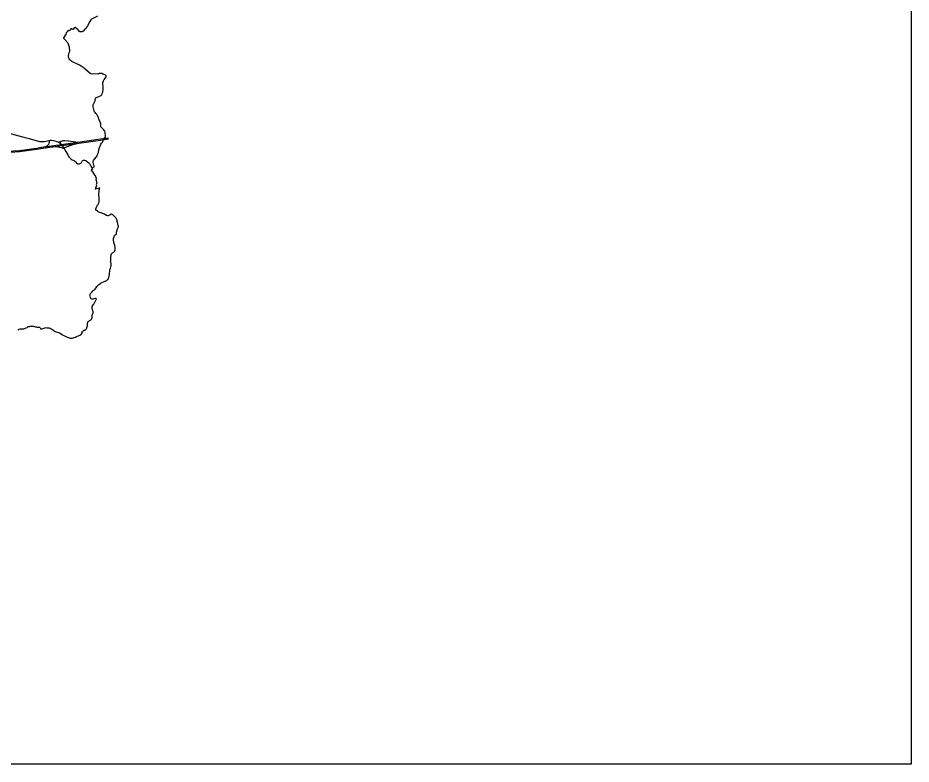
# Model space of a CAD drawing. Extents: x 0 to 452, y 0 to 685.
# Drawn here: x 255.6 to 451.6, y 0 to 163.8 of the extents above; entities that cross this region are included whole.
import ezdxf

# ---------------------------------------------------------------- set-up
doc = ezdxf.new("R2010")
doc.units = 0
doc.layers.get('0').update_dxf_attribs({"linetype": 'CONTINUOUS'})

msp = doc.modelspace()

# ---------------------------------------------------------------- linework, layer by layer
at = {"color": 7}
msp.add_lwpolyline([(0, 684.671111), (451.555556, 684.671111), (451.555556, 0), (0, 0), (0, 684.671111)], close=True, dxfattribs=at)
for points in [[(273.070946, 164.100095), (272.001588, 163.622743), (271.74803, 163.469505), (271.615738, 163.316267), (271.382023, 162.924905), (270.959792, 162.147691), (270.930026, 162.052882), (270.853958, 161.936024), (270.339123, 161.370477), (269.9202, 160.868871), (269.777986, 160.750912), (269.658924, 160.712326), (269.383316, 160.69138), (269.209132, 160.724453), (269.128655, 160.785087), (268.634766, 161.366068), (268.562005, 161.303229), (268.52342, 161.314253), (268.116623, 161.667031), (268.065912, 161.669236), (267.950156, 161.576632), (267.719748, 161.232674), (267.682266, 161.233776), (267.30303, 161.390321), (266.993247, 161.083845), (266.877491, 160.894227), (266.643776, 160.971398), (266.516997, 160.880998), (266.380295, 160.668229), (266.231467, 160.530425), (266.169731, 160.434514), (266.072717, 160.186467), (265.594262, 159.346415), (265.587648, 159.284679)], [(265.587648, 159.284679), (265.86546, 159.009071), (266.481719, 158.338793), (266.578733, 158.166814), (266.830087, 157.428186), (266.902847, 156.464662), (266.821268, 156.185746)], [(272.271684, 131.438385), (272.118446, 132.032595), (272.111832, 132.186936), (272.128368, 132.319227), (272.203333, 132.481285), (272.380825, 132.744766), (272.820694, 133.279444), (273.042283, 133.639939), (273.154731, 133.893498), (273.258359, 134.246276), (273.358681, 134.891198), (273.443568, 135.106172), (273.619957, 135.590139), (273.785321, 136.010165), (273.92092, 136.23947), (274.112743, 136.491927), (274.291337, 136.831476), (274.473238, 137.271345), (274.562535, 137.398125), (274.665061, 137.498446), (274.775304, 137.626328), (274.822708, 137.743186), (274.819401, 137.866658), (274.818299, 137.943828), (274.747743, 138.38921), (274.712465, 138.607491), (274.630886, 138.856641), (274.495287, 139.073819), (274.353073, 139.243594), (274.023446, 139.636059), (273.801858, 139.878594), (273.772092, 139.952457), (273.774297, 140.02191), (273.794141, 140.204913), (273.80737, 140.344922), (273.789731, 140.491545), (273.635391, 140.867474), (273.447977, 141.377899), (273.299149, 141.835408), (272.990469, 142.454974), (272.92322, 142.560807), (272.815182, 142.666641), (272.677379, 142.792318), (272.530755, 142.960989), (272.415, 143.168246), (272.332318, 143.389835), (272.190104, 143.930026), (272.107422, 144.247526), (272.089783, 144.369896), (272.062222, 144.554002), (272.071042, 144.637787), (272.218768, 144.931033), (272.514219, 145.516424), (272.570443, 145.6873), (272.625564, 146.070946), (272.690608, 146.180087), (273.500894, 146.541684), (273.845955, 146.744531), (273.976042, 146.864696), (274.100616, 147.128177), (274.187708, 147.414809), (274.246137, 147.603325), (274.317795, 147.980356), (274.307873, 148.340851), (274.301259, 148.586693), (274.189913, 149.34737), (274.208655, 149.533681), (274.335434, 149.952604), (274.486467, 150.205061), (274.802865, 150.568863), (274.872318, 150.693437), (274.927439, 150.859905), (274.916415, 151.049523), (274.833733, 151.178507), (274.654037, 151.271111), (274.224088, 151.436476), (273.968325, 151.518056), (273.698229, 151.541207), (273.424826, 151.513646), (273.121658, 151.434271), (272.249636, 151.472856), (271.773386, 151.436476), (271.58928, 151.457422), (271.407379, 151.543412), (270.253134, 152.571979), (269.882717, 152.863021), (269.493559, 153.132014), (269.090069, 153.378958), (268.674453, 153.602752), (267.742899, 154.036007), (267.429809, 154.207986), (267.157509, 154.375556), (266.975608, 154.54092), (266.836701, 154.752587), (266.735278, 154.958741), (266.691181, 155.105364), (266.672439, 155.400816), (266.734175, 155.866042), (266.821268, 156.185746)], [(272.294835, 131.038203), (272.311372, 131.15947), (272.303655, 131.287352), (272.271684, 131.438385)], [(272.294835, 131.038203), (271.880321, 130.826537), (271.872604, 130.798976), (271.959696, 130.652352), (271.967413, 130.607153), (271.942057, 130.563056), (271.671962, 130.391076), (271.668655, 130.352491), (271.867092, 130.017352), (271.929931, 129.962231), (272.158134, 129.601736), (272.34224, 129.409913), (272.652023, 128.875234), (272.626667, 128.804679), (272.722578, 128.649236), (272.726988, 128.372526), (272.693915, 128.350477), (272.690608, 128.297561), (272.755651, 128.075972), (272.81408, 127.735321), (272.85046, 127.70776), (272.890148, 127.580981), (272.815182, 127.395773), (272.81849, 127.310885), (272.775495, 127.197335), (272.821797, 127.060634), (272.803056, 126.887552), (272.824002, 126.853377), (272.815182, 126.801562), (272.753446, 126.744236), (272.709349, 126.664861), (272.711554, 126.60092), (272.581467, 126.391458), (272.563828, 126.230503), (272.602413, 126.189713), (272.633281, 126.197431), (272.741319, 126.392561), (272.77329, 126.403585), (272.903377, 126.344054), (273.467821, 126.463116), (273.579167, 126.462014)], [(269.506788, 94.382387), (269.591675, 94.544444), (269.640182, 94.666814), (269.738299, 94.832179), (269.883819, 95.004158), (270.015009, 95.126528), (270.117535, 95.197083), (270.255338, 95.253307), (270.361172, 95.308429), (270.554097, 95.475998), (270.66875, 95.60388), (270.729384, 95.731762), (270.771276, 95.954453), (270.846241, 96.325972), (270.879314, 96.709618), (270.905773, 96.888212), (270.960894, 97.018299), (271.025937, 97.112005), (271.136181, 97.222248), (271.245321, 97.293906), (271.350052, 97.357847), (271.528646, 97.446042), (271.630069, 97.547465), (271.735903, 97.670937), (271.810868, 97.823073), (271.862682, 98.038047), (271.884731, 98.223255), (271.875912, 98.45697), (271.885833, 98.576033), (271.918906, 98.684071), (272.079861, 99.021415), (272.118446, 99.166936), (272.114037, 99.258437), (272.077656, 99.352144), (271.971823, 99.605703), (271.918906, 99.744609), (271.899063, 99.959583), (271.89355, 100.154713), (271.895755, 100.397248), (271.90678, 100.49316), (271.947569, 100.575842), (272.119549, 100.757743), (272.217665, 100.944054), (272.433741, 101.405972), (272.685095, 101.817179), (272.767778, 101.971519), (272.798646, 102.065226), (272.781007, 102.132474), (272.72809, 102.156727), (272.53737, 102.147908), (272.248533, 102.092787), (272.05671, 102.025538), (271.90237, 102.006797), (271.772283, 102.048689), (271.680781, 102.120347), (271.574948, 102.237205), (271.513212, 102.377213), (271.444861, 102.66605), (271.422812, 102.900868), (271.468012, 103.095998), (271.54849, 103.26026), (271.709444, 103.470825), (271.86158, 103.649418), (272.032457, 103.836832), (272.194514, 103.966918), (272.348854, 104.056215), (272.486658, 104.170868), (272.65974, 104.440963), (272.918811, 104.800356), (273.099609, 105.017535), (273.3675, 105.247943), (273.676181, 105.500399), (273.865799, 105.634896), (274.010217, 105.705451), (274.376224, 105.831128), (274.695929, 105.943576), (274.857986, 106.003107), (274.98697, 106.064844), (275.128082, 106.17178), (275.269193, 106.298559), (275.393768, 106.445182), (275.500703, 106.607239), (275.560234, 106.75717), (275.668273, 107.412014), (275.720087, 107.801172), (275.74875, 108.099931), (275.770799, 108.437274), (275.806076, 108.634609), (275.872222, 108.840764), (275.971441, 109.099835), (276.002309, 109.233229), (276.017743, 109.398594), (276.019948, 109.594826), (276.015538, 109.752474), (275.941675, 110.159271), (275.933958, 110.280538), (275.941675, 110.409523), (275.986875, 110.729227), (275.994592, 111.122795), (276.027665, 111.752283), (276.079479, 111.911033), (276.1798, 112.043325), (276.318707, 112.167899), (276.477457, 112.246172), (276.600929, 112.325547), (276.689123, 112.428073), (276.749757, 112.527292), (276.878741, 112.764314), (276.919531, 112.882274), (276.940477, 113.03441), (276.934965, 113.186545), (276.915122, 113.451128), (276.850078, 113.827057), (276.714479, 114.234957), (276.549115, 114.954844), (276.540295, 115.143359), (276.584393, 115.344002), (276.651641, 115.547951), (276.803776, 115.96467), (276.856693, 116.064991), (276.912917, 116.133342), (276.988984, 116.179644), (277.089306, 116.201693), (277.149939, 116.239175), (277.190729, 116.311936), (277.2227, 116.456354), (277.232622, 116.728655), (277.289948, 116.954653), (277.33184, 117.169627), (277.37704, 117.307431), (277.436571, 117.450746), (277.537995, 117.622726), (277.593116, 117.769349), (277.623984, 117.945738), (277.622882, 118.096771), (277.603038, 118.212526), (277.53138, 118.527821), (277.435469, 118.854141), (277.382552, 119.070217), (277.350582, 119.275269), (277.30428, 119.467092), (277.241441, 119.645686), (277.134505, 119.806641), (276.976858, 119.9698), (276.770703, 120.17816), (276.562344, 120.418489), (276.434462, 120.519913), (276.282326, 120.594878), (276.129088, 120.662127), (276.043099, 120.670946), (275.969236, 120.64559), (275.895373, 120.592674), (275.821511, 120.53204), (275.732213, 120.475816), (275.649531, 120.437231), (275.486372, 120.384314), (275.315495, 120.341319), (275.209662, 120.341319), (275.103828, 120.363368), (275.014531, 120.397543), (274.9098, 120.453767), (274.597812, 120.65), (274.411502, 120.751424), (274.154636, 120.851745), (273.866901, 120.942144), (273.549401, 121.029236), (273.313481, 121.125148), (273.203238, 121.195703), (273.024644, 121.335712), (272.80967, 121.492257), (272.720373, 121.582656), (272.697222, 121.620139), (272.688403, 121.667543), (272.689505, 121.736996), (272.713759, 121.819679), (272.786519, 122.069931), (272.838333, 122.222066), (272.893455, 122.358767), (272.948576, 122.486649), (273.014722, 122.599097), (273.098507, 122.707135), (273.223082, 122.823993), (273.280408, 122.932031), (273.328915, 123.057708), (273.3675, 123.19), (273.414905, 123.433637), (273.423724, 123.656328), (273.410495, 123.981545), (273.382934, 124.334323), (273.321198, 124.846953), (273.318993, 124.970425), (273.324505, 125.093898), (273.346554, 125.325408), (273.384037, 125.491875), (273.400573, 125.657239), (273.402778, 125.835833), (273.417109, 126.004505), (273.440261, 126.082778), (273.495382, 126.186406), (273.579167, 126.462014)], [(255.568759, 95.262127), (255.721997, 95.36796), (255.874132, 95.444028), (256.06816, 95.518993), (256.245651, 95.543246), (256.415425, 95.527812), (256.591814, 95.509071), (256.728516, 95.515686), (256.892778, 95.552066), (257.05704, 95.611597), (257.435174, 95.741684), (257.587309, 95.828776), (257.753776, 95.956658), (257.84638, 96.016189), (257.943394, 96.03934), (258.119783, 96.066901), (258.309401, 96.069106), (258.436181, 96.076823), (258.641233, 96.122023), (258.805495, 96.128637), (259.005035, 96.099974), (259.19355, 96.044852), (259.343481, 95.982014), (259.430573, 95.965477), (259.580504, 95.974297), (259.821936, 95.91697), (260.007144, 95.896024), (260.307005, 95.870668), (260.377561, 95.846415), (260.43158, 95.801215), (260.492213, 95.706406), (260.523082, 95.613802), (260.574896, 95.554271), (260.668602, 95.53553), (260.904523, 95.552066), (261.308012, 95.642465), (261.589132, 95.744991), (261.766623, 95.778064), (261.939705, 95.765937), (262.126016, 95.759323), (262.294688, 95.741684), (262.476588, 95.716328), (262.575807, 95.690972), (262.755504, 95.625929), (263.05316, 95.470486), (263.274748, 95.308429), (263.405937, 95.180547), (263.563585, 95.062587), (263.746588, 94.965573), (264.016684, 94.842101), (264.476398, 94.685556), (264.705703, 94.622717), (264.83579, 94.560981), (265.169826, 94.323958), (265.396927, 94.185052), (265.637257, 94.039531), (265.959167, 93.89401), (266.410061, 93.692266), (266.859852, 93.525799), (267.02191, 93.481701), (267.154201, 93.455243), (267.300825, 93.456345), (267.52572, 93.493828), (267.946849, 93.606276), (268.226866, 93.712109), (268.415382, 93.812431), (268.622639, 93.901727), (268.873993, 93.987717), (269.043768, 94.062682), (269.193698, 94.140955), (269.363472, 94.245686), (269.506788, 94.382387)]]:
    msp.add_lwpolyline(points, dxfattribs=at)
at = {"color": 2}
for points in [[(252.275799, 138.844514), (256.86191, 137.596563), (258.028281, 137.279062), (260.291571, 136.659496), (260.445912, 136.634141), (260.484497, 136.628628), (260.857118, 136.604375), (261.414948, 136.659496), (262.376268, 136.829271), (262.492023, 136.850217), (262.716918, 136.892109), (263.043238, 136.91526), (263.430191, 136.875573), (263.72454, 136.80612), (264.12803, 136.659496), (264.546953, 136.450035), (264.864453, 136.225139), (265.043047, 136.054262)], [(262.492023, 136.850217), (262.473281, 136.599965), (262.438004, 136.426884), (262.383984, 136.240573), (262.29138, 135.992526), (262.112787, 135.752196), (261.918759, 135.60447), (261.662995, 135.473281), (260.299288, 135.205391)], [(262.570295, 135.403828), (263.951641, 135.493125), (264.36395, 135.472179), (264.728854, 135.41375), (265.056276, 135.305712), (265.30763, 135.215312), (265.498351, 135.174523), (265.726554, 135.070894)], [(268.737292, 136.408142), (268.268759, 136.455547), (266.78599, 136.726745), (265.855538, 136.803915), (265.448741, 136.755408), (265.070608, 136.601068), (264.87658, 136.48862), (264.546953, 136.450035)], [(264.87658, 136.48862), (264.864453, 136.225139)], [(265.043047, 136.054262), (265.414566, 135.565885)], [(265.30763, 135.215312), (265.458663, 135.243976), (265.529219, 135.389496)], [(265.414566, 135.565885), (265.529219, 135.389496), (265.647179, 135.2098), (265.726554, 135.070894), (266.113507, 134.395104), (266.508177, 133.706085), (266.864262, 133.194557), (267.25342, 132.771224), (267.46178, 132.620191), (267.707622, 132.493412), (267.84763, 132.444905), (267.981024, 132.395295), (268.199306, 132.253082), (268.31947, 132.094332), (268.468299, 131.898099), (268.537752, 131.83526), (268.610512, 131.779037), (268.699809, 131.750373), (268.79572, 131.734939), (268.9677, 131.73053), (269.082352, 131.754783), (269.245512, 131.811007), (269.36237, 131.868333), (269.43954, 131.943299), (269.505686, 132.025981), (269.696406, 132.286155), (269.827595, 132.440495), (269.973116, 132.516562), (270.175963, 132.534201), (270.321484, 132.489002), (270.492361, 132.427266), (270.670955, 132.318125), (270.86388, 132.179219), (271.158229, 131.938889), (271.290521, 131.783446), (271.453681, 131.489097), (271.730391, 130.984184), (271.922213, 130.581797)], [(265.647179, 135.2098), (265.856641, 135.277049)], [(265.726554, 135.070894), (265.856641, 135.277049), (267.658012, 135.951736), (268.977622, 136.258212)]]:
    msp.add_lwpolyline(points, dxfattribs=at)
at = {"color": 5}
for points in [[(275.449991, 137.390408), (273.68059, 137.131337)], [(273.703741, 136.936207), (275.468733, 137.189766)], [(273.68059, 137.131337), (268.737292, 136.408142), (260.299288, 135.205391), (259.675312, 135.114991), (255.914922, 134.586927), (252.004601, 134.344392)], [(253.88204, 134.271632), (255.903898, 134.466762), (259.666493, 134.979392), (262.570295, 135.403828), (268.977622, 136.258212), (273.703741, 136.936207)]]:
    msp.add_lwpolyline(points, dxfattribs=at)

doc.saveas('drawing.dxf')
